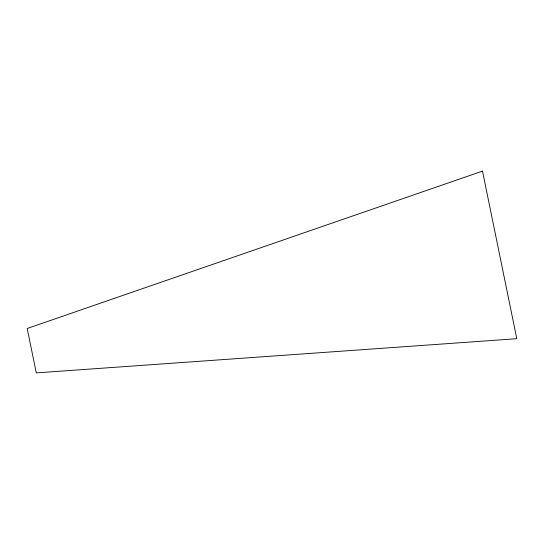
<?xml version="1.0" encoding="UTF-8"?>
<svg xmlns="http://www.w3.org/2000/svg" width="544" height="544" viewBox="0 0 544 544"><rect width="100%" height="100%" fill="white"/><g stroke="black" fill="none" stroke-linecap="round" stroke-linejoin="round"><path stroke-width="0.82" d="M482.494 171.115L27.2 328.494L36.285 372.885L516.8 338.708L482.494 171.115"/></g></svg>
